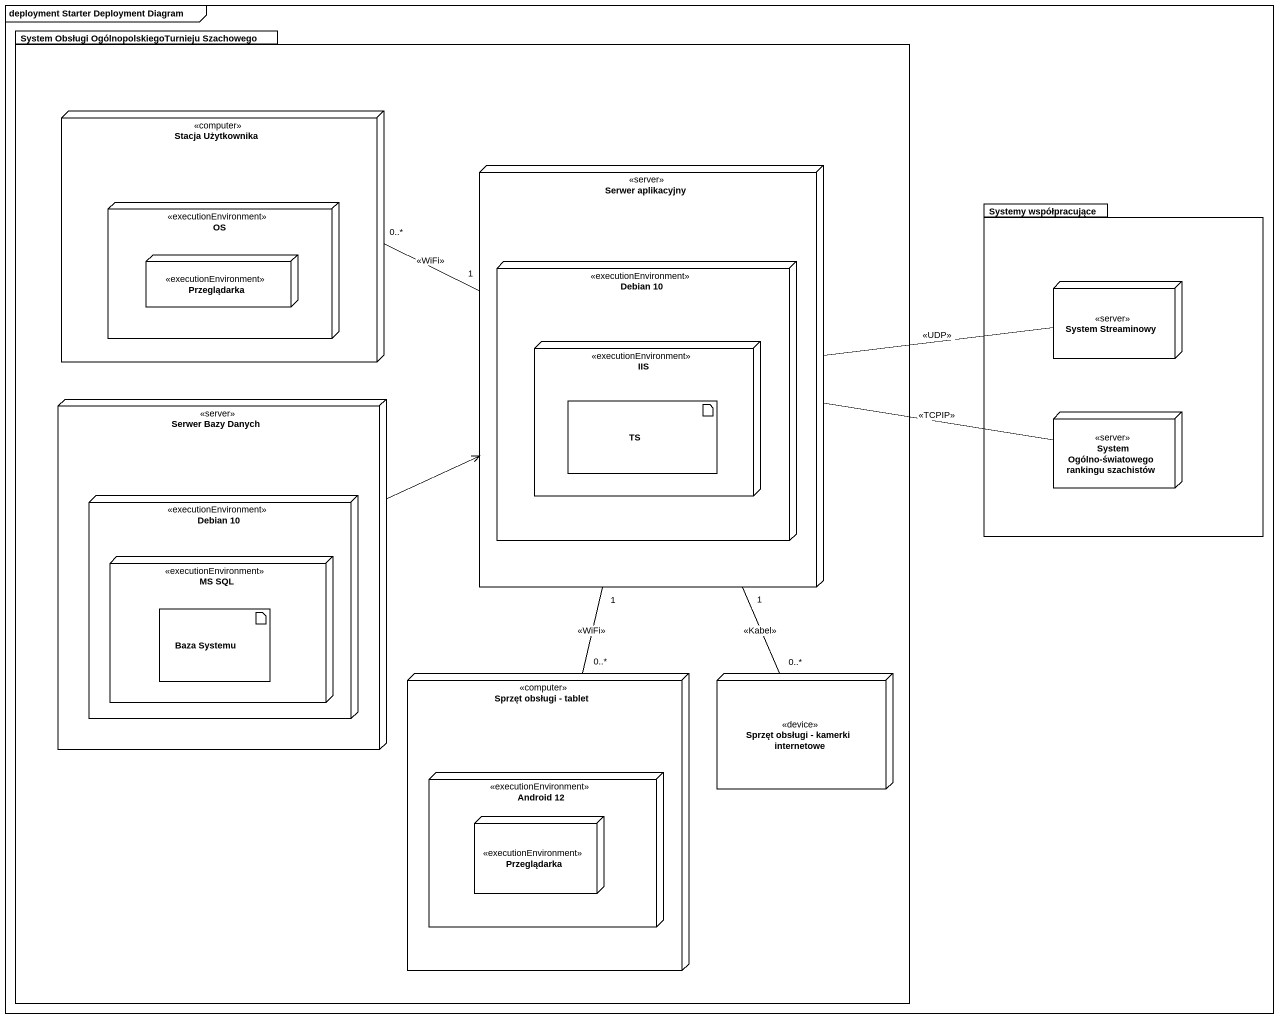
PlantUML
@startuml
mainframe deployment Starter Deployment Diagram
package "System Obsługi OgólnopolskiegoTurnieju Szachowego" as System_Obsługi {
  node "Stacja Użytkownika" as Stacja_Użytkownika <<computer>> {
    node OS <<executionEnvironment>> {
      node Przeglądarka <<executionEnvironment>>
    }
  }
  node "Serwer aplikacyjny" as Serwer_aplikacyjny <<server>> {
    node "Debian 10" as Debian_10 <<executionEnvironment>> {
      node IIS <<executionEnvironment>> {
        artifact TS
      }
    }
  }
  node "Serwer Bazy Danych" as Serwer_Bazy_Danych <<server>> {
    node "Debian 10" as Debian_10_2 <<executionEnvironment>> {
      node "MS SQL" as MS_SQL <<executionEnvironment>> {
        artifact "Baza Systemu" as Baza_Systemu
      }
    }
  }
  node "Sprzęt obsługi - tablet" as Sprzęt_obsługi_tablet <<computer>> {
    node "Android 12" as Android_12 <<executionEnvironment>> {
      node "Przeglądarka" as Przeglądarka_2 <<executionEnvironment>>
    }
  }
  node "Sprzęt obsługi - kamerki internetowe" as Sprzęt_obsługi_kamerki <<device>>
}
package "Systemy współpracujące" as Systemy_współpracujące {
  node "System Streaminowy" as System_Streaminowy <<server>>
  node "System Ogólno-światowego rankingu szachistów" as System_Ogólno_światowego <<server>>
}
Stacja_Użytkownika "0..*" -right- "1" Serwer_aplikacyjny : <<WiFi>>
System_Streaminowy -left- Serwer_aplikacyjny : <<UDP>>
Serwer_Bazy_Danych -right-> Serwer_aplikacyjny
System_Ogólno_światowego -left- Serwer_aplikacyjny : <<TCPIP>>
Sprzęt_obsługi_tablet "0..*" -up- "1" Serwer_aplikacyjny : <<WiFi>>
Sprzęt_obsługi_kamerki "0..*" -up- "1" Serwer_aplikacyjny : <<Kabel>>
@enduml
